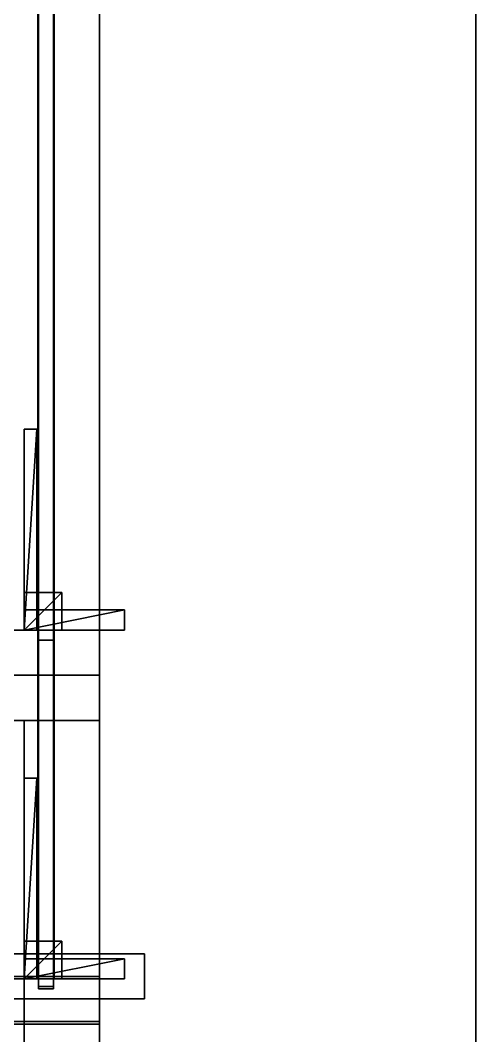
# Model space of a CAD drawing. Extents: x 0 to 2825, y -3457 to 0.
# Drawn here: x 2643.5 to 2825, y -2257.7 to -1853 of the extents above; entities that cross this region are included whole.
import ezdxf

# ---------------------------------------------------------------- set-up
doc = ezdxf.new("R2010")
doc.units = 0
for name, color, linetype in [('LAYER0', 7, 'CONTINUOUS'), ('LAYER1', 7, 'CONTINUOUS'), ('LAYER167', 7, 'CONTINUOUS'), ('LAYER170', 7, 'CONTINUOUS'), ('LAYER209', 7, 'CONTINUOUS'), ('LAYER211', 253, 'CONTINUOUS'), ('LAYER220', 2, 'CONTINUOUS'), ('LAYER221', 7, 'CONTINUOUS'), ('LAYER222', 253, 'CONTINUOUS'), ('LAYER223', 253, 'CONTINUOUS'), ('LAYER224', 253, 'CONTINUOUS'), ('LAYER225', 253, 'CONTINUOUS'), ('LAYER226', 253, 'CONTINUOUS'), ('LAYER227', 253, 'CONTINUOUS'), ('LAYER228', 253, 'CONTINUOUS'), ('LAYER229', 7, 'CONTINUOUS'), ('LAYER240', 7, 'CONTINUOUS'), ('LAYER241', 7, 'CONTINUOUS'), ('LAYER318', 253, 'CONTINUOUS'), ('LAYER321', 139, 'CONTINUOUS'), ('LAYER323', 139, 'CONTINUOUS'), ('LAYER324', 139, 'CONTINUOUS'), ('LAYER325', 139, 'CONTINUOUS'), ('LAYER329', 7, 'CONTINUOUS'), ('LAYER36', 253, 'CONTINUOUS'), ('LAYER592', 253, 'CONTINUOUS'), ('LAYER71', 7, 'CONTINUOUS'), ('LAYER80', 2, 'CONTINUOUS'), ('LAYER81', 7, 'CONTINUOUS'), ('LAYER82', 253, 'CONTINUOUS'), ('LAYER83', 253, 'CONTINUOUS'), ('LAYER84', 253, 'CONTINUOUS'), ('LAYER85', 253, 'CONTINUOUS'), ('LAYER86', 253, 'CONTINUOUS'), ('LAYER87', 253, 'CONTINUOUS'), ('LAYER89', 7, 'CONTINUOUS')]:
    doc.layers.add(name, color=color, linetype=linetype)

msp = doc.modelspace()

# ---------------------------------------------------------------- linework, layer by layer
at = {"layer": 'LAYER0', "invisible_edges": 1}
for points in [[(2825, 0), (0, -3457), (0, 0), (2825, 0)], [(2825, -3457, 5), (0, 0, 5), (0, -3457, 5), (2825, -3457, 5)], [(0, 0, 5), (2825, -3457, 5), (2825, 0, 5), (0, 0, 5)], [(0, -3457), (2825, 0), (2825, -3457), (0, -3457)], [(2825, 0), (2825, -3457, 5), (2825, -3457), (2825, 0)], [(2825, -3457, 5), (2825, 0), (2825, 0, 5), (2825, -3457, 5)]]:
    msp.add_3dface(points, dxfattribs=at)
at = {"layer": 'LAYER1'}
for points, invisible_edges in [([(2675, -3457, 5), (2825, 0, 5), (2825, -3457, 5), (2675, -3457, 5)], 1), ([(2675, -3307, 5), (2825, 0, 5), (2675, -3457, 5), (2675, -3307, 5)], 3), ([(2675, -150, 5), (2825, 0, 5), (2675, -3307, 5), (2675, -150, 5)], 3), ([(2825, 0, 5), (2825, -3457, 2599), (2825, -3457, 5), (2825, 0, 5)], 1), ([(2825, -3457, 2599), (2825, 0, 5), (2825, 0, 2599), (2825, -3457, 2599)], 1), ([(2675, -150, 2599), (2675, -3307, 5), (2675, -3307, 2599), (2675, -150, 2599)], 1), ([(2675, -3307, 5), (2675, -150, 2599), (2675, -150, 5), (2675, -3307, 5)], 1)]:
    msp.add_3dface(points, dxfattribs=dict(at, invisible_edges=invisible_edges))
at = {"layer": 'LAYER167', "invisible_edges": 1}
for points in [[(2650.7, -2100.004, 685), (2650.7, -1467.334, 834.5), (2650.7, -1467.334, 685), (2650.7, -2100.004, 685)], [(2650.7, -1467.334, 834.5), (2650.7, -2100.004, 685), (2650.7, -2100.004, 834.5), (2650.7, -1467.334, 834.5)], [(2656.7, -2100.004, 834.5), (2650.7, -1467.334, 834.5), (2650.7, -2100.004, 834.5), (2656.7, -2100.004, 834.5)], [(2650.7, -1467.334, 834.5), (2656.7, -2100.004, 834.5), (2656.7, -1467.334, 834.5), (2650.7, -1467.334, 834.5)], [(2656.7, -1467.334, 685), (2650.7, -2100.004, 685), (2650.7, -1467.334, 685), (2656.7, -1467.334, 685)], [(2650.7, -2100.004, 685), (2656.7, -1467.334, 685), (2656.7, -2100.004, 685), (2650.7, -2100.004, 685)], [(2656.7, -2100.004, 834.5), (2656.7, -1467.334, 685), (2656.7, -1467.334, 834.5), (2656.7, -2100.004, 834.5)], [(2656.7, -1467.334, 685), (2656.7, -2100.004, 834.5), (2656.7, -2100.004, 685), (2656.7, -1467.334, 685)], [(2650.7, -2100.004, 685), (2656.7, -2100.004, 834.5), (2650.7, -2100.004, 834.5), (2650.7, -2100.004, 685)], [(2656.7, -2100.004, 834.5), (2650.7, -2100.004, 685), (2656.7, -2100.004, 685), (2656.7, -2100.004, 834.5)]]:
    msp.add_3dface(points, dxfattribs=at)
at = {"layer": 'LAYER170', "invisible_edges": 1}
for points in [[(2657, -2096.004, 715), (2675, -1471.334, 715), (2675, -2096.004, 715), (2657, -2096.004, 715)], [(2675, -1471.334, 715), (2657, -2096.004, 715), (2657, -1471.334, 715), (2675, -1471.334, 715)], [(2657, -1471.334, 835), (2675, -2096.004, 835), (2675, -1471.334, 835), (2657, -1471.334, 835)], [(2675, -2096.004, 835), (2657, -1471.334, 835), (2657, -2096.004, 835), (2675, -2096.004, 835)], [(2657, -2096.004, 715), (2657, -1471.334, 835), (2657, -1471.334, 715), (2657, -2096.004, 715)], [(2657, -1471.334, 835), (2657, -2096.004, 715), (2657, -2096.004, 835), (2657, -1471.334, 835)], [(2675, -2096.004, 835), (2675, -1471.334, 715), (2675, -1471.334, 835), (2675, -2096.004, 835)], [(2675, -1471.334, 715), (2675, -2096.004, 835), (2675, -2096.004, 715), (2675, -1471.334, 715)], [(2675, -2096.004, 835), (2657, -2096.004, 715), (2675, -2096.004, 715), (2675, -2096.004, 835)], [(2657, -2096.004, 715), (2675, -2096.004, 835), (2657, -2096.004, 835), (2657, -2096.004, 715)]]:
    msp.add_3dface(points, dxfattribs=at)
at = {"layer": 'LAYER209', "invisible_edges": 1}
for points in [[(2650.4, -1471, 2182), (2375, -2235, 2182), (2650.4, -2235, 2182), (2650.4, -1471, 2182)], [(2375, -2235, 2182), (2650.4, -1471, 2182), (2375, -1471, 2182), (2375, -2235, 2182)], [(2375, -1471, 2164), (2650.4, -2235, 2164), (2375, -2235, 2164), (2375, -1471, 2164)], [(2650.4, -2235, 2164), (2375, -1471, 2164), (2650.4, -1471, 2164), (2650.4, -2235, 2164)], [(2650.4, -2235, 2164), (2650.4, -1471, 2182), (2650.4, -2235, 2182), (2650.4, -2235, 2164)], [(2650.4, -1471, 2182), (2650.4, -2235, 2164), (2650.4, -1471, 2164), (2650.4, -1471, 2182)], [(2650.4, -2235, 2164), (2375, -2235, 2182), (2375, -2235, 2164), (2650.4, -2235, 2164)], [(2375, -2235, 2182), (2650.4, -2235, 2164), (2650.4, -2235, 2182), (2375, -2235, 2182)]]:
    msp.add_3dface(points, dxfattribs=at)
at = {"layer": 'LAYER211', "invisible_edges": 1}
for points in [[(2675, -2235, 1798), (2375, -2235, 2548), (2675, -2235, 2548), (2675, -2235, 1798)], [(2375, -2235, 2548), (2675, -2235, 1798), (2375, -2235, 1798), (2375, -2235, 2548)], [(2675, -2235, 1798), (2375, -2253, 1798), (2375, -2235, 1798), (2675, -2235, 1798)], [(2375, -2253, 1798), (2675, -2235, 1798), (2675, -2253, 1798), (2375, -2253, 1798)], [(2675, -2253, 2548), (2375, -2235, 2548), (2375, -2253, 2548), (2675, -2253, 2548)], [(2375, -2235, 2548), (2675, -2253, 2548), (2675, -2235, 2548), (2375, -2235, 2548)], [(2675, -2253, 2548), (2675, -2235, 1798), (2675, -2235, 2548), (2675, -2253, 2548)], [(2675, -2235, 1798), (2675, -2253, 2548), (2675, -2253, 1798), (2675, -2235, 1798)], [(2375, -2253, 1798), (2675, -2253, 2548), (2375, -2253, 2548), (2375, -2253, 1798)], [(2675, -2253, 2548), (2375, -2253, 1798), (2675, -2253, 1798), (2675, -2253, 2548)]]:
    msp.add_3dface(points, dxfattribs=at)
at = {"layer": 'LAYER220'}
for points in [[(2645, -2155, 2517.5), (2650, -2155, 2494.5), (2645, -2155, 2494.5), (2645, -2155, 2517.5)], [(2650, -2155, 2517.5), (2650, -2155, 2494.5), (2645, -2155, 2517.5), (2650, -2155, 2517.5)], [(2645, -2235, 2517.5), (2650, -2155, 2517.5), (2645, -2155, 2517.5), (2645, -2235, 2517.5)], [(2650, -2235, 2517.5), (2650, -2155, 2517.5), (2645, -2235, 2517.5), (2650, -2235, 2517.5)], [(2645, -2155, 2494.5), (2645, -2235, 2517.5), (2645, -2155, 2517.5), (2645, -2155, 2494.5)], [(2645, -2235, 2494.5), (2645, -2235, 2517.5), (2645, -2155, 2494.5), (2645, -2235, 2494.5)], [(2650, -2155, 2494.5), (2645, -2235, 2494.5), (2645, -2155, 2494.5), (2650, -2155, 2494.5)], [(2650, -2235, 2494.5), (2645, -2235, 2494.5), (2650, -2155, 2494.5), (2650, -2235, 2494.5)], [(2650, -2155, 2517.5), (2650, -2235, 2494.5), (2650, -2155, 2494.5), (2650, -2155, 2517.5)], [(2650, -2235, 2517.5), (2650, -2235, 2494.5), (2650, -2155, 2517.5), (2650, -2235, 2517.5)], [(2645, -2235, 2494.5), (2650, -2235, 2517.5), (2645, -2235, 2517.5), (2645, -2235, 2494.5)], [(2650, -2235, 2494.5), (2650, -2235, 2517.5), (2645, -2235, 2494.5), (2650, -2235, 2494.5)]]:
    msp.add_3dface(points, dxfattribs=at)
at = {"layer": 'LAYER221', "invisible_edges": 1}
for points in [[(2645, -2235, 2517.5), (2645, -2155, 2494.5), (2645, -2235, 2494.5), (2645, -2235, 2517.5)], [(2645, -2155, 2494.5), (2645, -2235, 2517.5), (2645, -2155, 2517.5), (2645, -2155, 2494.5)], [(2645, -2235, 2517.5), (2650, -2155, 2517.5), (2645, -2155, 2517.5), (2645, -2235, 2517.5)], [(2650, -2155, 2517.5), (2645, -2235, 2517.5), (2650, -2235, 2517.5), (2650, -2155, 2517.5)], [(2650, -2155, 2517.5), (2645, -2155, 2494.5), (2645, -2155, 2517.5), (2650, -2155, 2517.5)], [(2645, -2155, 2494.5), (2650, -2155, 2517.5), (2650, -2155, 2494.5), (2645, -2155, 2494.5)], [(2650, -2235, 2494.5), (2645, -2155, 2494.5), (2650, -2155, 2494.5), (2650, -2235, 2494.5)], [(2645, -2155, 2494.5), (2650, -2235, 2494.5), (2645, -2235, 2494.5), (2645, -2155, 2494.5)], [(2650, -2155, 2517.5), (2650, -2235, 2494.5), (2650, -2155, 2494.5), (2650, -2155, 2517.5)], [(2650, -2235, 2494.5), (2650, -2155, 2517.5), (2650, -2235, 2517.5), (2650, -2235, 2494.5)], [(2650, -2235, 2494.5), (2645, -2235, 2517.5), (2645, -2235, 2494.5), (2650, -2235, 2494.5)], [(2645, -2235, 2517.5), (2650, -2235, 2494.5), (2650, -2235, 2517.5), (2645, -2235, 2517.5)]]:
    msp.add_3dface(points, dxfattribs=at)
at = {"layer": 'LAYER222'}
for points in [[(2645, -2220, 2517.5), (2660, -2220, 2502.5), (2645, -2220, 2502.5), (2645, -2220, 2517.5)], [(2660, -2220, 2517.5), (2660, -2220, 2502.5), (2645, -2220, 2517.5), (2660, -2220, 2517.5)], [(2645, -2235, 2517.5), (2660, -2220, 2517.5), (2645, -2220, 2517.5), (2645, -2235, 2517.5)], [(2660, -2235, 2517.5), (2660, -2220, 2517.5), (2645, -2235, 2517.5), (2660, -2235, 2517.5)], [(2645, -2220, 2502.5), (2645, -2235, 2517.5), (2645, -2220, 2517.5), (2645, -2220, 2502.5)], [(2645, -2235, 2502.5), (2645, -2235, 2517.5), (2645, -2220, 2502.5), (2645, -2235, 2502.5)], [(2660, -2220, 2502.5), (2645, -2235, 2502.5), (2645, -2220, 2502.5), (2660, -2220, 2502.5)], [(2660, -2235, 2502.5), (2645, -2235, 2502.5), (2660, -2220, 2502.5), (2660, -2235, 2502.5)], [(2660, -2220, 2517.5), (2660, -2235, 2502.5), (2660, -2220, 2502.5), (2660, -2220, 2517.5)], [(2660, -2235, 2517.5), (2660, -2235, 2502.5), (2660, -2220, 2517.5), (2660, -2235, 2517.5)], [(2645, -2235, 2502.5), (2660, -2235, 2517.5), (2645, -2235, 2517.5), (2645, -2235, 2502.5)], [(2660, -2235, 2502.5), (2660, -2235, 2517.5), (2645, -2235, 2502.5), (2660, -2235, 2502.5)]]:
    msp.add_3dface(points, dxfattribs=at)
at = {"layer": 'LAYER223'}
for points in [[(2645, -2220, 2517.5), (2660, -2220, 2502.5), (2645, -2220, 2502.5), (2645, -2220, 2517.5)], [(2660, -2220, 2517.5), (2660, -2220, 2502.5), (2645, -2220, 2517.5), (2660, -2220, 2517.5)], [(2645, -2235, 2517.5), (2660, -2220, 2517.5), (2645, -2220, 2517.5), (2645, -2235, 2517.5)], [(2660, -2235, 2517.5), (2660, -2220, 2517.5), (2645, -2235, 2517.5), (2660, -2235, 2517.5)], [(2645, -2220, 2502.5), (2645, -2235, 2517.5), (2645, -2220, 2517.5), (2645, -2220, 2502.5)], [(2645, -2235, 2502.5), (2645, -2235, 2517.5), (2645, -2220, 2502.5), (2645, -2235, 2502.5)], [(2660, -2220, 2502.5), (2645, -2235, 2502.5), (2645, -2220, 2502.5), (2660, -2220, 2502.5)], [(2660, -2235, 2502.5), (2645, -2235, 2502.5), (2660, -2220, 2502.5), (2660, -2235, 2502.5)], [(2660, -2220, 2517.5), (2660, -2235, 2502.5), (2660, -2220, 2502.5), (2660, -2220, 2517.5)], [(2660, -2235, 2517.5), (2660, -2235, 2502.5), (2660, -2220, 2517.5), (2660, -2235, 2517.5)], [(2645, -2235, 2502.5), (2660, -2235, 2517.5), (2645, -2235, 2517.5), (2645, -2235, 2502.5)], [(2660, -2235, 2502.5), (2660, -2235, 2517.5), (2645, -2235, 2502.5), (2660, -2235, 2502.5)]]:
    msp.add_3dface(points, dxfattribs=at)
at = {"layer": 'LAYER224'}
for points in [[(2645, -2220, 2517.5), (2660, -2220, 2502.5), (2645, -2220, 2502.5), (2645, -2220, 2517.5)], [(2660, -2220, 2517.5), (2660, -2220, 2502.5), (2645, -2220, 2517.5), (2660, -2220, 2517.5)], [(2645, -2235, 2517.5), (2660, -2220, 2517.5), (2645, -2220, 2517.5), (2645, -2235, 2517.5)], [(2660, -2235, 2517.5), (2660, -2220, 2517.5), (2645, -2235, 2517.5), (2660, -2235, 2517.5)], [(2645, -2220, 2502.5), (2645, -2235, 2517.5), (2645, -2220, 2517.5), (2645, -2220, 2502.5)], [(2645, -2235, 2502.5), (2645, -2235, 2517.5), (2645, -2220, 2502.5), (2645, -2235, 2502.5)], [(2660, -2220, 2502.5), (2645, -2235, 2502.5), (2645, -2220, 2502.5), (2660, -2220, 2502.5)], [(2660, -2235, 2502.5), (2645, -2235, 2502.5), (2660, -2220, 2502.5), (2660, -2235, 2502.5)], [(2660, -2220, 2517.5), (2660, -2235, 2502.5), (2660, -2220, 2502.5), (2660, -2220, 2517.5)], [(2660, -2235, 2517.5), (2660, -2235, 2502.5), (2660, -2220, 2517.5), (2660, -2235, 2517.5)], [(2645, -2235, 2502.5), (2660, -2235, 2517.5), (2645, -2235, 2517.5), (2645, -2235, 2502.5)], [(2660, -2235, 2502.5), (2660, -2235, 2517.5), (2645, -2235, 2502.5), (2660, -2235, 2502.5)]]:
    msp.add_3dface(points, dxfattribs=at)
at = {"layer": 'LAYER225'}
for points in [[(2645, -2220, 2517.5), (2660, -2220, 2502.5), (2645, -2220, 2502.5), (2645, -2220, 2517.5)], [(2660, -2220, 2517.5), (2660, -2220, 2502.5), (2645, -2220, 2517.5), (2660, -2220, 2517.5)], [(2645, -2235, 2517.5), (2660, -2220, 2517.5), (2645, -2220, 2517.5), (2645, -2235, 2517.5)], [(2660, -2235, 2517.5), (2660, -2220, 2517.5), (2645, -2235, 2517.5), (2660, -2235, 2517.5)], [(2645, -2220, 2502.5), (2645, -2235, 2517.5), (2645, -2220, 2517.5), (2645, -2220, 2502.5)], [(2645, -2235, 2502.5), (2645, -2235, 2517.5), (2645, -2220, 2502.5), (2645, -2235, 2502.5)], [(2660, -2220, 2502.5), (2645, -2235, 2502.5), (2645, -2220, 2502.5), (2660, -2220, 2502.5)], [(2660, -2235, 2502.5), (2645, -2235, 2502.5), (2660, -2220, 2502.5), (2660, -2235, 2502.5)], [(2660, -2220, 2517.5), (2660, -2235, 2502.5), (2660, -2220, 2502.5), (2660, -2220, 2517.5)], [(2660, -2235, 2517.5), (2660, -2235, 2502.5), (2660, -2220, 2517.5), (2660, -2235, 2517.5)], [(2645, -2235, 2502.5), (2660, -2235, 2517.5), (2645, -2235, 2517.5), (2645, -2235, 2502.5)], [(2660, -2235, 2502.5), (2660, -2235, 2517.5), (2645, -2235, 2502.5), (2660, -2235, 2502.5)]]:
    msp.add_3dface(points, dxfattribs=at)
at = {"layer": 'LAYER226'}
for points in [[(2645, -2227, 2517.5), (2685, -2227, 2509.5), (2645, -2227, 2509.5), (2645, -2227, 2517.5)], [(2685, -2227, 2517.5), (2685, -2227, 2509.5), (2645, -2227, 2517.5), (2685, -2227, 2517.5)], [(2645, -2235, 2517.5), (2685, -2227, 2517.5), (2645, -2227, 2517.5), (2645, -2235, 2517.5)], [(2685, -2235, 2517.5), (2685, -2227, 2517.5), (2645, -2235, 2517.5), (2685, -2235, 2517.5)], [(2645, -2227, 2509.5), (2645, -2235, 2517.5), (2645, -2227, 2517.5), (2645, -2227, 2509.5)], [(2645, -2235, 2509.5), (2645, -2235, 2517.5), (2645, -2227, 2509.5), (2645, -2235, 2509.5)], [(2685, -2227, 2509.5), (2645, -2235, 2509.5), (2645, -2227, 2509.5), (2685, -2227, 2509.5)], [(2685, -2235, 2509.5), (2645, -2235, 2509.5), (2685, -2227, 2509.5), (2685, -2235, 2509.5)], [(2685, -2227, 2517.5), (2685, -2235, 2509.5), (2685, -2227, 2509.5), (2685, -2227, 2517.5)], [(2685, -2235, 2517.5), (2685, -2235, 2509.5), (2685, -2227, 2517.5), (2685, -2235, 2517.5)], [(2645, -2235, 2509.5), (2685, -2235, 2517.5), (2645, -2235, 2517.5), (2645, -2235, 2509.5)], [(2685, -2235, 2509.5), (2685, -2235, 2517.5), (2645, -2235, 2509.5), (2685, -2235, 2509.5)]]:
    msp.add_3dface(points, dxfattribs=at)
at = {"layer": 'LAYER227'}
for points in [[(2645, -2155, 2517.5), (2650, -2155, 2501.5), (2645, -2155, 2501.5), (2645, -2155, 2517.5)], [(2650, -2155, 2517.5), (2650, -2155, 2501.5), (2645, -2155, 2517.5), (2650, -2155, 2517.5)], [(2645, -2235, 2517.5), (2650, -2155, 2517.5), (2645, -2155, 2517.5), (2645, -2235, 2517.5)], [(2650, -2235, 2517.5), (2650, -2155, 2517.5), (2645, -2235, 2517.5), (2650, -2235, 2517.5)], [(2645, -2155, 2501.5), (2645, -2235, 2517.5), (2645, -2155, 2517.5), (2645, -2155, 2501.5)], [(2645, -2235, 2501.5), (2645, -2235, 2517.5), (2645, -2155, 2501.5), (2645, -2235, 2501.5)], [(2650, -2155, 2501.5), (2645, -2235, 2501.5), (2645, -2155, 2501.5), (2650, -2155, 2501.5)], [(2650, -2235, 2501.5), (2645, -2235, 2501.5), (2650, -2155, 2501.5), (2650, -2235, 2501.5)], [(2650, -2155, 2517.5), (2650, -2235, 2501.5), (2650, -2155, 2501.5), (2650, -2155, 2517.5)], [(2650, -2235, 2517.5), (2650, -2235, 2501.5), (2650, -2155, 2517.5), (2650, -2235, 2517.5)], [(2645, -2235, 2501.5), (2650, -2235, 2517.5), (2645, -2235, 2517.5), (2645, -2235, 2501.5)], [(2650, -2235, 2501.5), (2650, -2235, 2517.5), (2645, -2235, 2501.5), (2650, -2235, 2501.5)]]:
    msp.add_3dface(points, dxfattribs=at)
at = {"layer": 'LAYER228', "invisible_edges": 1}
for points in [[(2675, -2235, 1799), (2375, -1471, 1799), (2675, -1471, 1799), (2675, -2235, 1799)], [(2375, -1471, 1799), (2675, -2235, 1799), (2375, -2235, 1799), (2375, -1471, 1799)], [(2375, -2235, 1817), (2675, -1471, 1817), (2375, -1471, 1817), (2375, -2235, 1817)], [(2675, -1471, 1817), (2375, -2235, 1817), (2675, -2235, 1817), (2675, -1471, 1817)], [(2675, -1471, 1817), (2675, -2235, 1799), (2675, -1471, 1799), (2675, -1471, 1817)], [(2675, -2235, 1799), (2675, -1471, 1817), (2675, -2235, 1817), (2675, -2235, 1799)], [(2675, -2235, 1799), (2375, -2235, 1817), (2375, -2235, 1799), (2675, -2235, 1799)], [(2375, -2235, 1817), (2675, -2235, 1799), (2675, -2235, 1817), (2375, -2235, 1817)]]:
    msp.add_3dface(points, dxfattribs=at)
at = {"layer": 'LAYER229', "invisible_edges": 1}
for points in [[(2675, -1471, 2547), (2375, -2235, 2547), (2675, -2235, 2547), (2675, -1471, 2547)], [(2375, -2235, 2547), (2675, -1471, 2547), (2375, -1471, 2547), (2375, -2235, 2547)], [(2375, -1471, 2529), (2675, -2235, 2529), (2375, -2235, 2529), (2375, -1471, 2529)], [(2675, -2235, 2529), (2375, -1471, 2529), (2675, -1471, 2529), (2675, -2235, 2529)], [(2675, -2235, 2529), (2675, -1471, 2547), (2675, -2235, 2547), (2675, -2235, 2529)], [(2675, -1471, 2547), (2675, -2235, 2529), (2675, -1471, 2529), (2675, -1471, 2547)], [(2675, -2235, 2529), (2375, -2235, 2547), (2375, -2235, 2529), (2675, -2235, 2529)], [(2375, -2235, 2547), (2675, -2235, 2529), (2675, -2235, 2547), (2375, -2235, 2547)]]:
    msp.add_3dface(points, dxfattribs=at)
at = {"layer": 'LAYER240', "invisible_edges": 1}
for points in [[(2650.7, -1467, 2533), (2650.7, -2239, 1813), (2650.7, -2239, 2533), (2650.7, -1467, 2533)], [(2650.7, -2239, 1813), (2650.7, -1467, 2533), (2650.7, -1467, 1813), (2650.7, -2239, 1813)], [(2656.7, -1467, 1813), (2650.7, -2239, 1813), (2650.7, -1467, 1813), (2656.7, -1467, 1813)], [(2650.7, -2239, 1813), (2656.7, -1467, 1813), (2656.7, -2239, 1813), (2650.7, -2239, 1813)], [(2656.7, -2239, 2533), (2650.7, -1467, 2533), (2650.7, -2239, 2533), (2656.7, -2239, 2533)], [(2650.7, -1467, 2533), (2656.7, -2239, 2533), (2656.7, -1467, 2533), (2650.7, -1467, 2533)], [(2656.7, -1467, 1813), (2656.7, -2239, 2533), (2656.7, -2239, 1813), (2656.7, -1467, 1813)], [(2656.7, -2239, 2533), (2656.7, -1467, 1813), (2656.7, -1467, 2533), (2656.7, -2239, 2533)], [(2656.7, -2239, 2533), (2650.7, -2239, 1813), (2656.7, -2239, 1813), (2656.7, -2239, 2533)], [(2650.7, -2239, 1813), (2656.7, -2239, 2533), (2650.7, -2239, 2533), (2650.7, -2239, 1813)]]:
    msp.add_3dface(points, dxfattribs=at)
at = {"layer": 'LAYER241', "invisible_edges": 1}
for points in [[(2657, -2235, 2409), (2675, -1471, 2409), (2675, -2235, 2409), (2657, -2235, 2409)], [(2675, -1471, 2409), (2657, -2235, 2409), (2657, -1471, 2409), (2675, -1471, 2409)], [(2657, -1471, 2529), (2675, -2235, 2529), (2675, -1471, 2529), (2657, -1471, 2529)], [(2675, -2235, 2529), (2657, -1471, 2529), (2657, -2235, 2529), (2675, -2235, 2529)], [(2657, -2235, 2409), (2657, -1471, 2529), (2657, -1471, 2409), (2657, -2235, 2409)], [(2657, -1471, 2529), (2657, -2235, 2409), (2657, -2235, 2529), (2657, -1471, 2529)], [(2675, -2235, 2529), (2675, -1471, 2409), (2675, -1471, 2529), (2675, -2235, 2529)], [(2675, -1471, 2409), (2675, -2235, 2529), (2675, -2235, 2409), (2675, -1471, 2409)], [(2675, -2235, 2529), (2657, -2235, 2409), (2675, -2235, 2409), (2675, -2235, 2529)], [(2657, -2235, 2409), (2675, -2235, 2529), (2657, -2235, 2529), (2657, -2235, 2409)]]:
    msp.add_3dface(points, dxfattribs=at)
at = {"layer": 'LAYER318', "invisible_edges": 1}
for points in [[(2693, -2225, 2618), (2403, -2225, 2548), (2403, -2225, 2618), (2693, -2225, 2618)], [(2403, -2225, 2548), (2693, -2225, 2618), (2693, -2225, 2548), (2403, -2225, 2548)], [(2693, -2243, 2548), (2403, -2225, 2548), (2693, -2225, 2548), (2693, -2243, 2548)], [(2403, -2225, 2548), (2693, -2243, 2548), (2403, -2243, 2548), (2403, -2225, 2548)], [(2403, -2243, 2618), (2693, -2225, 2618), (2403, -2225, 2618), (2403, -2243, 2618)], [(2693, -2225, 2618), (2403, -2243, 2618), (2693, -2243, 2618), (2693, -2225, 2618)], [(2693, -2225, 2618), (2693, -2243, 2548), (2693, -2225, 2548), (2693, -2225, 2618)], [(2693, -2243, 2548), (2693, -2225, 2618), (2693, -2243, 2618), (2693, -2243, 2548)], [(2693, -2243, 2548), (2403, -2243, 2618), (2403, -2243, 2548), (2693, -2243, 2548)], [(2403, -2243, 2618), (2693, -2243, 2548), (2693, -2243, 2618), (2403, -2243, 2618)]]:
    msp.add_3dface(points, dxfattribs=at)
at = {"layer": 'LAYER321', "invisible_edges": 1}
for points in [[(2675, -2234, 1516), (2475, -2252, 1516), (2475, -2234, 1516), (2675, -2234, 1516)], [(2475, -2252, 1516), (2675, -2234, 1516), (2675, -2252, 1516), (2475, -2252, 1516)], [(2675, -2252, 1780), (2475, -2234, 1780), (2475, -2252, 1780), (2675, -2252, 1780)], [(2475, -2234, 1780), (2675, -2252, 1780), (2675, -2234, 1780), (2475, -2234, 1780)], [(2475, -2234, 1780), (2675, -2234, 1516), (2475, -2234, 1516), (2475, -2234, 1780)], [(2675, -2234, 1516), (2475, -2234, 1780), (2675, -2234, 1780), (2675, -2234, 1516)], [(2675, -2234, 1516), (2675, -2252, 1780), (2675, -2252, 1516), (2675, -2234, 1516)], [(2675, -2252, 1780), (2675, -2234, 1516), (2675, -2234, 1780), (2675, -2252, 1780)], [(2675, -2252, 1780), (2475, -2252, 1516), (2675, -2252, 1516), (2675, -2252, 1780)], [(2475, -2252, 1516), (2675, -2252, 1780), (2475, -2252, 1780), (2475, -2252, 1516)]]:
    msp.add_3dface(points, dxfattribs=at)
at = {"layer": 'LAYER323', "invisible_edges": 1}
for points in [[(2675, -1453, 1516), (2475, -2253, 1516), (2675, -2253, 1516), (2675, -1453, 1516)], [(2475, -2253, 1516), (2675, -1453, 1516), (2475, -1453, 1516), (2475, -2253, 1516)], [(2475, -1453, 1498), (2675, -2253, 1498), (2475, -2253, 1498), (2475, -1453, 1498)], [(2675, -2253, 1498), (2475, -1453, 1498), (2675, -1453, 1498), (2675, -2253, 1498)], [(2675, -2253, 1498), (2675, -1453, 1516), (2675, -2253, 1516), (2675, -2253, 1498)], [(2675, -1453, 1516), (2675, -2253, 1498), (2675, -1453, 1498), (2675, -1453, 1516)], [(2675, -2253, 1498), (2475, -2253, 1516), (2475, -2253, 1498), (2675, -2253, 1498)], [(2475, -2253, 1516), (2675, -2253, 1498), (2675, -2253, 1516), (2475, -2253, 1516)]]:
    msp.add_3dface(points, dxfattribs=at)
at = {"layer": 'LAYER324', "invisible_edges": 1}
for points in [[(2675, -2253, 1780), (2475, -1453, 1780), (2675, -1453, 1780), (2675, -2253, 1780)], [(2475, -1453, 1780), (2675, -2253, 1780), (2475, -2253, 1780), (2475, -1453, 1780)], [(2475, -2253, 1798), (2675, -1453, 1798), (2475, -1453, 1798), (2475, -2253, 1798)], [(2675, -1453, 1798), (2475, -2253, 1798), (2675, -2253, 1798), (2675, -1453, 1798)], [(2675, -1453, 1798), (2675, -2253, 1780), (2675, -1453, 1780), (2675, -1453, 1798)], [(2675, -2253, 1780), (2675, -1453, 1798), (2675, -2253, 1798), (2675, -2253, 1780)], [(2675, -2253, 1780), (2475, -2253, 1798), (2475, -2253, 1780), (2675, -2253, 1780)], [(2475, -2253, 1798), (2675, -2253, 1780), (2675, -2253, 1798), (2475, -2253, 1798)]]:
    msp.add_3dface(points, dxfattribs=at)
at = {"layer": 'LAYER325', "invisible_edges": 1}
for points in [[(2650.7, -2238, 1784), (2656.7, -1468, 1784), (2650.7, -1468, 1784), (2650.7, -2238, 1784)], [(2656.7, -1468, 1784), (2650.7, -2238, 1784), (2656.7, -2238, 1784), (2656.7, -1468, 1784)], [(2656.7, -2238, 1512), (2650.7, -1468, 1512), (2656.7, -1468, 1512), (2656.7, -2238, 1512)], [(2650.7, -1468, 1512), (2656.7, -2238, 1512), (2650.7, -2238, 1512), (2650.7, -1468, 1512)], [(2650.7, -1468, 1512), (2650.7, -2238, 1784), (2650.7, -1468, 1784), (2650.7, -1468, 1512)], [(2650.7, -2238, 1784), (2650.7, -1468, 1512), (2650.7, -2238, 1512), (2650.7, -2238, 1784)], [(2656.7, -2238, 1512), (2656.7, -1468, 1784), (2656.7, -2238, 1784), (2656.7, -2238, 1512)], [(2656.7, -1468, 1784), (2656.7, -2238, 1512), (2656.7, -1468, 1512), (2656.7, -1468, 1784)], [(2650.7, -2238, 1784), (2656.7, -2238, 1512), (2656.7, -2238, 1784), (2650.7, -2238, 1784)], [(2656.7, -2238, 1512), (2650.7, -2238, 1784), (2650.7, -2238, 1512), (2656.7, -2238, 1512)]]:
    msp.add_3dface(points, dxfattribs=at)
at = {"layer": 'LAYER329', "invisible_edges": 1}
for points in [[(2627, -2132, 5), (2645, -2432, 5), (2627, -2432, 5), (2627, -2132, 5)], [(2645, -2432, 5), (2627, -2132, 5), (2645, -2132, 5), (2645, -2432, 5)], [(2645, -2132, 835), (2627, -2432, 835), (2645, -2432, 835), (2645, -2132, 835)], [(2627, -2432, 835), (2645, -2132, 835), (2627, -2132, 835), (2627, -2432, 835)], [(2645, -2132, 835), (2627, -2132, 5), (2627, -2132, 835), (2645, -2132, 835)], [(2627, -2132, 5), (2645, -2132, 835), (2645, -2132, 5), (2627, -2132, 5)], [(2645, -2432, 5), (2645, -2132, 835), (2645, -2432, 835), (2645, -2432, 5)], [(2645, -2132, 835), (2645, -2432, 5), (2645, -2132, 5), (2645, -2132, 835)]]:
    msp.add_3dface(points, dxfattribs=at)
at = {"layer": 'LAYER36', "invisible_edges": 1}
for points in [[(2675, -2452, 835), (2175, -150, 835), (2675, -150, 835), (2675, -2452, 835)], [(2175, -150, 835), (2675, -2452, 835), (2175, -2452, 835), (2175, -150, 835)], [(2175, -2452, 853), (2675, -150, 853), (2175, -150, 853), (2175, -2452, 853)], [(2675, -150, 853), (2175, -2452, 853), (2675, -2452, 853), (2675, -150, 853)], [(2675, -150, 853), (2675, -2452, 835), (2675, -150, 835), (2675, -150, 853)], [(2675, -2452, 835), (2675, -150, 853), (2675, -2452, 853), (2675, -2452, 835)]]:
    msp.add_3dface(points, dxfattribs=at)
at = {"layer": 'LAYER592', "invisible_edges": 1}
for points in [[(2177, -2114, 835), (2675, -2114, 5), (2177, -2114, 5), (2177, -2114, 835)], [(2675, -2114, 5), (2177, -2114, 835), (2675, -2114, 835), (2675, -2114, 5)], [(2177, -2132, 5), (2675, -2114, 5), (2675, -2132, 5), (2177, -2132, 5)], [(2675, -2114, 5), (2177, -2132, 5), (2177, -2114, 5), (2675, -2114, 5)], [(2177, -2114, 835), (2675, -2132, 835), (2675, -2114, 835), (2177, -2114, 835)], [(2675, -2132, 835), (2177, -2114, 835), (2177, -2132, 835), (2675, -2132, 835)], [(2675, -2132, 835), (2675, -2114, 5), (2675, -2114, 835), (2675, -2132, 835)], [(2675, -2114, 5), (2675, -2132, 835), (2675, -2132, 5), (2675, -2114, 5)], [(2675, -2132, 835), (2177, -2132, 5), (2675, -2132, 5), (2675, -2132, 835)], [(2177, -2132, 5), (2675, -2132, 835), (2177, -2132, 835), (2177, -2132, 5)]]:
    msp.add_3dface(points, dxfattribs=at)
at = {"layer": 'LAYER71', "invisible_edges": 1}
for points in [[(2675, -2096, 670), (2195, -2096, 835), (2675, -2096, 835), (2675, -2096, 670)], [(2195, -2096, 835), (2675, -2096, 670), (2195, -2096, 670), (2195, -2096, 835)], [(2675, -2096, 670), (2195, -2114, 670), (2195, -2096, 670), (2675, -2096, 670)], [(2195, -2114, 670), (2675, -2096, 670), (2675, -2114, 670), (2195, -2114, 670)], [(2675, -2114, 835), (2195, -2096, 835), (2195, -2114, 835), (2675, -2114, 835)], [(2195, -2096, 835), (2675, -2114, 835), (2675, -2096, 835), (2195, -2096, 835)], [(2675, -2114, 835), (2675, -2096, 670), (2675, -2096, 835), (2675, -2114, 835)], [(2675, -2096, 670), (2675, -2114, 835), (2675, -2114, 670), (2675, -2096, 670)], [(2195, -2114, 670), (2675, -2114, 835), (2195, -2114, 835), (2195, -2114, 670)], [(2675, -2114, 835), (2195, -2114, 670), (2675, -2114, 670), (2675, -2114, 835)]]:
    msp.add_3dface(points, dxfattribs=at)
at = {"layer": 'LAYER80'}
for points in [[(2645, -2016.001, 805.5), (2650, -2016.001, 782.5), (2645, -2016.001, 782.5), (2645, -2016.001, 805.5)], [(2650, -2016.001, 805.5), (2650, -2016.001, 782.5), (2645, -2016.001, 805.5), (2650, -2016.001, 805.5)], [(2645, -2096.001, 805.5), (2650, -2016.001, 805.5), (2645, -2016.001, 805.5), (2645, -2096.001, 805.5)], [(2650, -2096.001, 805.5), (2650, -2016.001, 805.5), (2645, -2096.001, 805.5), (2650, -2096.001, 805.5)], [(2645, -2016.001, 782.5), (2645, -2096.001, 805.5), (2645, -2016.001, 805.5), (2645, -2016.001, 782.5)], [(2645, -2096.001, 782.5), (2645, -2096.001, 805.5), (2645, -2016.001, 782.5), (2645, -2096.001, 782.5)], [(2650, -2016.001, 782.5), (2645, -2096.001, 782.5), (2645, -2016.001, 782.5), (2650, -2016.001, 782.5)], [(2650, -2096.001, 782.5), (2645, -2096.001, 782.5), (2650, -2016.001, 782.5), (2650, -2096.001, 782.5)], [(2650, -2016.001, 805.5), (2650, -2096.001, 782.5), (2650, -2016.001, 782.5), (2650, -2016.001, 805.5)], [(2650, -2096.001, 805.5), (2650, -2096.001, 782.5), (2650, -2016.001, 805.5), (2650, -2096.001, 805.5)], [(2645, -2096.001, 782.5), (2650, -2096.001, 805.5), (2645, -2096.001, 805.5), (2645, -2096.001, 782.5)], [(2650, -2096.001, 782.5), (2650, -2096.001, 805.5), (2645, -2096.001, 782.5), (2650, -2096.001, 782.5)]]:
    msp.add_3dface(points, dxfattribs=at)
at = {"layer": 'LAYER81', "invisible_edges": 1}
for points in [[(2645, -2096.001, 805.5), (2645, -2016.001, 782.5), (2645, -2096.001, 782.5), (2645, -2096.001, 805.5)], [(2645, -2016.001, 782.5), (2645, -2096.001, 805.5), (2645, -2016.001, 805.5), (2645, -2016.001, 782.5)], [(2645, -2096.001, 805.5), (2650, -2016.001, 805.5), (2645, -2016.001, 805.5), (2645, -2096.001, 805.5)], [(2650, -2016.001, 805.5), (2645, -2096.001, 805.5), (2650, -2096.001, 805.5), (2650, -2016.001, 805.5)], [(2650, -2016.001, 805.5), (2645, -2016.001, 782.5), (2645, -2016.001, 805.5), (2650, -2016.001, 805.5)], [(2645, -2016.001, 782.5), (2650, -2016.001, 805.5), (2650, -2016.001, 782.5), (2645, -2016.001, 782.5)], [(2650, -2096.001, 782.5), (2645, -2016.001, 782.5), (2650, -2016.001, 782.5), (2650, -2096.001, 782.5)], [(2645, -2016.001, 782.5), (2650, -2096.001, 782.5), (2645, -2096.001, 782.5), (2645, -2016.001, 782.5)], [(2650, -2016.001, 805.5), (2650, -2096.001, 782.5), (2650, -2016.001, 782.5), (2650, -2016.001, 805.5)], [(2650, -2096.001, 782.5), (2650, -2016.001, 805.5), (2650, -2096.001, 805.5), (2650, -2096.001, 782.5)], [(2650, -2096.001, 782.5), (2645, -2096.001, 805.5), (2645, -2096.001, 782.5), (2650, -2096.001, 782.5)], [(2645, -2096.001, 805.5), (2650, -2096.001, 782.5), (2650, -2096.001, 805.5), (2645, -2096.001, 805.5)]]:
    msp.add_3dface(points, dxfattribs=at)
at = {"layer": 'LAYER82'}
for points in [[(2645, -2081.001, 805.5), (2660, -2081.001, 790.5), (2645, -2081.001, 790.5), (2645, -2081.001, 805.5)], [(2660, -2081.001, 805.5), (2660, -2081.001, 790.5), (2645, -2081.001, 805.5), (2660, -2081.001, 805.5)], [(2645, -2096.001, 805.5), (2660, -2081.001, 805.5), (2645, -2081.001, 805.5), (2645, -2096.001, 805.5)], [(2660, -2096.001, 805.5), (2660, -2081.001, 805.5), (2645, -2096.001, 805.5), (2660, -2096.001, 805.5)], [(2645, -2081.001, 790.5), (2645, -2096.001, 805.5), (2645, -2081.001, 805.5), (2645, -2081.001, 790.5)], [(2645, -2096.001, 790.5), (2645, -2096.001, 805.5), (2645, -2081.001, 790.5), (2645, -2096.001, 790.5)], [(2660, -2081.001, 790.5), (2645, -2096.001, 790.5), (2645, -2081.001, 790.5), (2660, -2081.001, 790.5)], [(2660, -2096.001, 790.5), (2645, -2096.001, 790.5), (2660, -2081.001, 790.5), (2660, -2096.001, 790.5)], [(2660, -2081.001, 805.5), (2660, -2096.001, 790.5), (2660, -2081.001, 790.5), (2660, -2081.001, 805.5)], [(2660, -2096.001, 805.5), (2660, -2096.001, 790.5), (2660, -2081.001, 805.5), (2660, -2096.001, 805.5)], [(2645, -2096.001, 790.5), (2660, -2096.001, 805.5), (2645, -2096.001, 805.5), (2645, -2096.001, 790.5)], [(2660, -2096.001, 790.5), (2660, -2096.001, 805.5), (2645, -2096.001, 790.5), (2660, -2096.001, 790.5)]]:
    msp.add_3dface(points, dxfattribs=at)
at = {"layer": 'LAYER83'}
for points in [[(2645, -2081.001, 805.5), (2660, -2081.001, 790.5), (2645, -2081.001, 790.5), (2645, -2081.001, 805.5)], [(2660, -2081.001, 805.5), (2660, -2081.001, 790.5), (2645, -2081.001, 805.5), (2660, -2081.001, 805.5)], [(2645, -2096.001, 805.5), (2660, -2081.001, 805.5), (2645, -2081.001, 805.5), (2645, -2096.001, 805.5)], [(2660, -2096.001, 805.5), (2660, -2081.001, 805.5), (2645, -2096.001, 805.5), (2660, -2096.001, 805.5)], [(2645, -2081.001, 790.5), (2645, -2096.001, 805.5), (2645, -2081.001, 805.5), (2645, -2081.001, 790.5)], [(2645, -2096.001, 790.5), (2645, -2096.001, 805.5), (2645, -2081.001, 790.5), (2645, -2096.001, 790.5)], [(2660, -2081.001, 790.5), (2645, -2096.001, 790.5), (2645, -2081.001, 790.5), (2660, -2081.001, 790.5)], [(2660, -2096.001, 790.5), (2645, -2096.001, 790.5), (2660, -2081.001, 790.5), (2660, -2096.001, 790.5)], [(2660, -2081.001, 805.5), (2660, -2096.001, 790.5), (2660, -2081.001, 790.5), (2660, -2081.001, 805.5)], [(2660, -2096.001, 805.5), (2660, -2096.001, 790.5), (2660, -2081.001, 805.5), (2660, -2096.001, 805.5)], [(2645, -2096.001, 790.5), (2660, -2096.001, 805.5), (2645, -2096.001, 805.5), (2645, -2096.001, 790.5)], [(2660, -2096.001, 790.5), (2660, -2096.001, 805.5), (2645, -2096.001, 790.5), (2660, -2096.001, 790.5)]]:
    msp.add_3dface(points, dxfattribs=at)
at = {"layer": 'LAYER84'}
for points in [[(2645, -2081.001, 805.5), (2660, -2081.001, 790.5), (2645, -2081.001, 790.5), (2645, -2081.001, 805.5)], [(2660, -2081.001, 805.5), (2660, -2081.001, 790.5), (2645, -2081.001, 805.5), (2660, -2081.001, 805.5)], [(2645, -2096.001, 805.5), (2660, -2081.001, 805.5), (2645, -2081.001, 805.5), (2645, -2096.001, 805.5)], [(2660, -2096.001, 805.5), (2660, -2081.001, 805.5), (2645, -2096.001, 805.5), (2660, -2096.001, 805.5)], [(2645, -2081.001, 790.5), (2645, -2096.001, 805.5), (2645, -2081.001, 805.5), (2645, -2081.001, 790.5)], [(2645, -2096.001, 790.5), (2645, -2096.001, 805.5), (2645, -2081.001, 790.5), (2645, -2096.001, 790.5)], [(2660, -2081.001, 790.5), (2645, -2096.001, 790.5), (2645, -2081.001, 790.5), (2660, -2081.001, 790.5)], [(2660, -2096.001, 790.5), (2645, -2096.001, 790.5), (2660, -2081.001, 790.5), (2660, -2096.001, 790.5)], [(2660, -2081.001, 805.5), (2660, -2096.001, 790.5), (2660, -2081.001, 790.5), (2660, -2081.001, 805.5)], [(2660, -2096.001, 805.5), (2660, -2096.001, 790.5), (2660, -2081.001, 805.5), (2660, -2096.001, 805.5)], [(2645, -2096.001, 790.5), (2660, -2096.001, 805.5), (2645, -2096.001, 805.5), (2645, -2096.001, 790.5)], [(2660, -2096.001, 790.5), (2660, -2096.001, 805.5), (2645, -2096.001, 790.5), (2660, -2096.001, 790.5)]]:
    msp.add_3dface(points, dxfattribs=at)
at = {"layer": 'LAYER85'}
for points in [[(2645, -2081.001, 805.5), (2660, -2081.001, 790.5), (2645, -2081.001, 790.5), (2645, -2081.001, 805.5)], [(2660, -2081.001, 805.5), (2660, -2081.001, 790.5), (2645, -2081.001, 805.5), (2660, -2081.001, 805.5)], [(2645, -2096.001, 805.5), (2660, -2081.001, 805.5), (2645, -2081.001, 805.5), (2645, -2096.001, 805.5)], [(2660, -2096.001, 805.5), (2660, -2081.001, 805.5), (2645, -2096.001, 805.5), (2660, -2096.001, 805.5)], [(2645, -2081.001, 790.5), (2645, -2096.001, 805.5), (2645, -2081.001, 805.5), (2645, -2081.001, 790.5)], [(2645, -2096.001, 790.5), (2645, -2096.001, 805.5), (2645, -2081.001, 790.5), (2645, -2096.001, 790.5)], [(2660, -2081.001, 790.5), (2645, -2096.001, 790.5), (2645, -2081.001, 790.5), (2660, -2081.001, 790.5)], [(2660, -2096.001, 790.5), (2645, -2096.001, 790.5), (2660, -2081.001, 790.5), (2660, -2096.001, 790.5)], [(2660, -2081.001, 805.5), (2660, -2096.001, 790.5), (2660, -2081.001, 790.5), (2660, -2081.001, 805.5)], [(2660, -2096.001, 805.5), (2660, -2096.001, 790.5), (2660, -2081.001, 805.5), (2660, -2096.001, 805.5)], [(2645, -2096.001, 790.5), (2660, -2096.001, 805.5), (2645, -2096.001, 805.5), (2645, -2096.001, 790.5)], [(2660, -2096.001, 790.5), (2660, -2096.001, 805.5), (2645, -2096.001, 790.5), (2660, -2096.001, 790.5)]]:
    msp.add_3dface(points, dxfattribs=at)
at = {"layer": 'LAYER86'}
for points in [[(2645, -2088.001, 805.5), (2685, -2088.001, 797.5), (2645, -2088.001, 797.5), (2645, -2088.001, 805.5)], [(2685, -2088.001, 805.5), (2685, -2088.001, 797.5), (2645, -2088.001, 805.5), (2685, -2088.001, 805.5)], [(2645, -2096.001, 805.5), (2685, -2088.001, 805.5), (2645, -2088.001, 805.5), (2645, -2096.001, 805.5)], [(2685, -2096.001, 805.5), (2685, -2088.001, 805.5), (2645, -2096.001, 805.5), (2685, -2096.001, 805.5)], [(2645, -2088.001, 797.5), (2645, -2096.001, 805.5), (2645, -2088.001, 805.5), (2645, -2088.001, 797.5)], [(2645, -2096.001, 797.5), (2645, -2096.001, 805.5), (2645, -2088.001, 797.5), (2645, -2096.001, 797.5)], [(2685, -2088.001, 797.5), (2645, -2096.001, 797.5), (2645, -2088.001, 797.5), (2685, -2088.001, 797.5)], [(2685, -2096.001, 797.5), (2645, -2096.001, 797.5), (2685, -2088.001, 797.5), (2685, -2096.001, 797.5)], [(2685, -2088.001, 805.5), (2685, -2096.001, 797.5), (2685, -2088.001, 797.5), (2685, -2088.001, 805.5)], [(2685, -2096.001, 805.5), (2685, -2096.001, 797.5), (2685, -2088.001, 805.5), (2685, -2096.001, 805.5)], [(2645, -2096.001, 797.5), (2685, -2096.001, 805.5), (2645, -2096.001, 805.5), (2645, -2096.001, 797.5)], [(2685, -2096.001, 797.5), (2685, -2096.001, 805.5), (2645, -2096.001, 797.5), (2685, -2096.001, 797.5)]]:
    msp.add_3dface(points, dxfattribs=at)
at = {"layer": 'LAYER87'}
for points in [[(2645, -2016.001, 805.5), (2650, -2016.001, 789.5), (2645, -2016.001, 789.5), (2645, -2016.001, 805.5)], [(2650, -2016.001, 805.5), (2650, -2016.001, 789.5), (2645, -2016.001, 805.5), (2650, -2016.001, 805.5)], [(2645, -2096.001, 805.5), (2650, -2016.001, 805.5), (2645, -2016.001, 805.5), (2645, -2096.001, 805.5)], [(2650, -2096.001, 805.5), (2650, -2016.001, 805.5), (2645, -2096.001, 805.5), (2650, -2096.001, 805.5)], [(2645, -2016.001, 789.5), (2645, -2096.001, 805.5), (2645, -2016.001, 805.5), (2645, -2016.001, 789.5)], [(2645, -2096.001, 789.5), (2645, -2096.001, 805.5), (2645, -2016.001, 789.5), (2645, -2096.001, 789.5)], [(2650, -2016.001, 789.5), (2645, -2096.001, 789.5), (2645, -2016.001, 789.5), (2650, -2016.001, 789.5)], [(2650, -2096.001, 789.5), (2645, -2096.001, 789.5), (2650, -2016.001, 789.5), (2650, -2096.001, 789.5)], [(2650, -2016.001, 805.5), (2650, -2096.001, 789.5), (2650, -2016.001, 789.5), (2650, -2016.001, 805.5)], [(2650, -2096.001, 805.5), (2650, -2096.001, 789.5), (2650, -2016.001, 805.5), (2650, -2096.001, 805.5)], [(2645, -2096.001, 789.5), (2650, -2096.001, 805.5), (2645, -2096.001, 805.5), (2645, -2096.001, 789.5)], [(2650, -2096.001, 789.5), (2650, -2096.001, 805.5), (2645, -2096.001, 789.5), (2650, -2096.001, 789.5)]]:
    msp.add_3dface(points, dxfattribs=at)
at = {"layer": 'LAYER89', "invisible_edges": 1}
for points in [[(2675, -2096, 671), (2195, -186, 671), (2675, -186, 671), (2675, -2096, 671)], [(2195, -186, 671), (2675, -2096, 671), (2195, -2096, 671), (2195, -186, 671)], [(2195, -2096, 689), (2675, -186, 689), (2195, -186, 689), (2195, -2096, 689)], [(2675, -186, 689), (2195, -2096, 689), (2675, -2096, 689), (2675, -186, 689)], [(2675, -186, 689), (2675, -2096, 671), (2675, -186, 671), (2675, -186, 689)], [(2675, -2096, 671), (2675, -186, 689), (2675, -2096, 689), (2675, -2096, 671)], [(2675, -2096, 671), (2195, -2096, 689), (2195, -2096, 671), (2675, -2096, 671)], [(2195, -2096, 689), (2675, -2096, 671), (2675, -2096, 689), (2195, -2096, 689)]]:
    msp.add_3dface(points, dxfattribs=at)

# ---------------------------------------------------------------- meshes
at = {"layer": 'LAYER1'}
mesh = msp.add_polymesh((5, 2), dxfattribs=at)
for k, corner in enumerate([(2675, -150, 2599), (150, -150, 2599), (2675, -3307, 2599), (2675, -150, 2599), (150, -3307, 2599), (2675, -3307, 2599), (150, -150, 2599), (150, -3307, 2599), (0, 0, 2599), (0, -3457, 2599)]):
    mesh.set_mesh_vertex(divmod(k, 2), corner)

doc.saveas('drawing.dxf')
